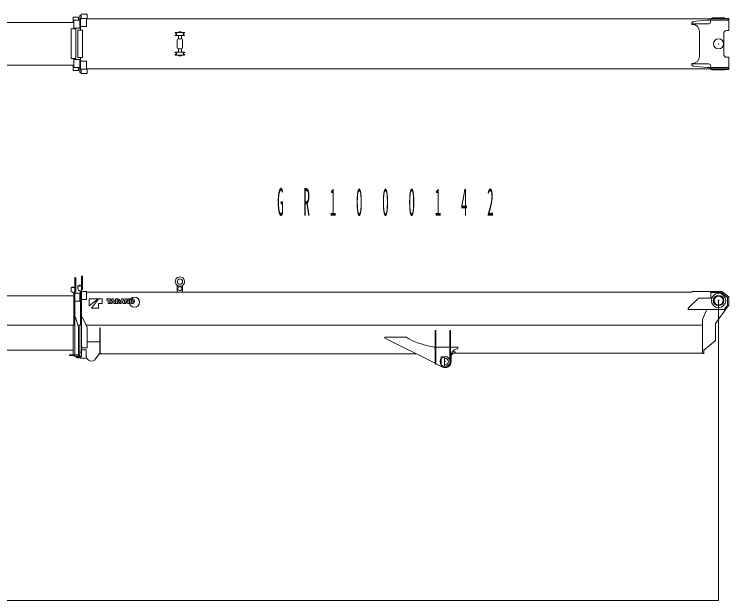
# Model space of a CAD drawing. Units: millimetres, scale not verified. Extents: x -45300 to 56953, y -84282 to 97824.
# Drawn here: x 34331 to 44973, y -23729 to -14997 of the extents above; entities that cross this region are included whole.
import ezdxf

# ---------------------------------------------------------------- set-up
doc = ezdxf.new("R2010")
doc.units = ezdxf.units.MM
doc.header["$LTSCALE"] = 300
doc.header["$PDMODE"] = 32
doc.header["$PDSIZE"] = 150
doc.layers.add('0-0_0', color=7, linetype='Continuous', lineweight=18)
doc.layers.add('0-1_DEFPOINTS', color=7, linetype='Continuous')
doc.styles.add('ＭＳ ゴシック', font='')
doc.styles.get('ＭＳ ゴシック').set_extended_font_data('MS Gothic')

# ---------------------------------------------------------------- blocks, each defined once
blk = doc.blocks.new('_OPEN30')
at = {"layer": '0-0_0'}
blk.add_line((0, 0), (-1, 0), dxfattribs=at)
blk.add_lwpolyline([(-1, 0.2679), (0, 0), (-1, -0.2679)], dxfattribs=at)
blk = doc.blocks.new('D11')
at = {"layer": '0-0_0'}
for p, q in [((48030.7, -64299.7), (48030.7, -68768.7)), ((48030.7, -68767.7), (9830.7, -68767.7))]:
    blk.add_line(p, q, dxfattribs=at)
at = {"layer": '0-1_DEFPOINTS'}
blk.add_point((48030.7, -64299.2), dxfattribs=at)
at = {"layer": '0-0_0', "xscale": 2.77, "yscale": 2.77}
blk.add_blockref('_OPEN30', (48030.7, -68767.7), dxfattribs=at)

msp = doc.modelspace()

# ---------------------------------------------------------------- linework, layer by layer
at = {"layer": '0-0_0'}
for p, q in [((35327.2, -14997.6), (35327.2, -14997)), ((35327.2, -14997), (35417.2, -14997)), ((35327.2, -14997.6), (35327.2, -15059)), ((35417.2, -15066), (35417.2, -14997)), ((35207.2, -15119), (35207.2, -15039)), ((35218.2, -15215), (35218.2, -15085.5)), ((35307.2, -15085.5), (35307.2, -15204.5)), ((35319.2, -15093), (35307.2, -15093)), ((35319.2, -15234.5), (35319.2, -15059)), ((35319.2, -15059), (35408.2, -15059)), ((35408.2, -15059), (35408.2, -15178)), ((44973.2, -15067), (35408.2, -15067)), ((35417.2, -15067), (35417.2, -15066)), ((37978.7, -15066.9), (37978.7, -15068.1)), ((37981.2, -15066.9), (37981.2, -15068.1)), ((37983.2, -15066.9), (37983.2, -15068.1)), ((37985.7, -15066.9), (37985.7, -15068.1)), ((44650.1, -15085.1), (44444.1, -15106.6)), ((44702.2, -15085), (44702.2, -15113)), ((44702.2, -15085), (44973.2, -15085)), ((44708.2, -15068), (44708.2, -15058)), ((44973.2, -15058), (44708.2, -15058)), ((44708.2, -15085), (44708.2, -15068)), ((44733.3, -15050.5), (44911.1, -15050.5)), ((44733.3, -15050.5), (44733.3, -15058)), ((44911.1, -15050.5), (44911.1, -15058)), ((44973.2, -15058), (44973.2, -15237.5)), ((35218.2, -15119), (28134.2, -15119)), ((35176.2, -15215), (35246.2, -15215)), ((35176.2, -15654), (35176.2, -15215)), ((35246.2, -15654), (35246.2, -15215)), ((35319.2, -15178), (35408.2, -15178)), ((44426.2, -15147.5), (44426.2, -15126.5)), ((44426.2, -15138), (44677.2, -15138)), ((44426.2, -15147.5), (44432.2, -15147.5)), ((35277.2, -15234.5), (35347.2, -15234.5)), ((35277.2, -15626.5), (35277.2, -15234.5)), ((35347.2, -15641.5), (35347.2, -15234.5)), ((36741.5, -15283.5), (36729.4, -15277.6)), ((36741.5, -15301.5), (36729.4, -15307.4)), ((36731.2, -15270), (36863.2, -15270)), ((36765.5, -15315), (36731.2, -15315)), ((36863.2, -15315), (36765.5, -15315)), ((36767.2, -15267), (36777.7, -15267)), ((36767.2, -15267), (36767.2, -15270)), ((36767.2, -15315), (36767.2, -15317)), ((36767.2, -15317), (36775.2, -15317)), ((36774.7, -15264), (36819.7, -15264)), ((36774.7, -15264), (36774.7, -15267)), ((36774.7, -15317), (36774.7, -15320)), ((36774.7, -15320), (36775.2, -15320)), ((36775.2, -15315), (36775.2, -15362.5)), ((36777.2, -15267.5), (36777.2, -15270)), ((36779.7, -15261.9), (36814.6, -15261.9)), ((36779.7, -15261.9), (36779.7, -15263.5)), ((36779.7, -15263.5), (36814.6, -15263.5)), ((36783.2, -15259), (36782.2, -15260)), ((36782.2, -15260), (36782.2, -15261.8)), ((36782.2, -15260), (36812.2, -15260)), ((36782.2, -15261.8), (36812.2, -15261.8)), ((36782.2, -15263.5), (36782.2, -15264)), ((36783.1, -15261.9), (36783.1, -15261.8)), ((36783.2, -15259), (36811.2, -15259)), ((36797.2, -15258.5), (36797.2, -15263.9)), ((36811.2, -15259), (36812.2, -15260)), ((36811.2, -15261.9), (36811.2, -15261.8)), ((36812.2, -15260), (36812.2, -15261.8)), ((36812.2, -15263.5), (36812.2, -15264)), ((36814.6, -15261.9), (36814.6, -15263.5)), ((36816.7, -15267), (36827.2, -15267)), ((36817.2, -15267.5), (36817.2, -15270)), ((36819.2, -15315), (36819.2, -15362.5)), ((36819.2, -15317), (36827.2, -15317)), ((36819.2, -15320), (36819.7, -15320)), ((36819.7, -15264), (36819.7, -15267)), ((36819.7, -15317), (36819.7, -15320)), ((36827.2, -15267), (36827.2, -15270)), ((36827.2, -15315), (36827.2, -15317)), ((36852.8, -15283.5), (36864.9, -15277.6)), ((36852.8, -15301.5), (36864.9, -15307.4)), ((44537.2, -15625.5), (44537.2, -15252.5)), ((44899.2, -15587.5), (44899.2, -15287.5)), ((44970.3, -15237.5), (44938.3, -15237.5)), ((44970.9, -15237.5), (44970.3, -15237.5)), ((44973.2, -15237.5), (44970.9, -15237.5)), ((36757.2, -15497.5), (36757.2, -15377.5)), ((36822.2, -15362.5), (36772.2, -15362.5)), ((36837.2, -15377.5), (36837.2, -15497.5)), ((36822.2, -15512.5), (36772.2, -15512.5)), ((36775.2, -15512.5), (36775.2, -15560)), ((36819.2, -15512.5), (36819.2, -15560)), ((44901.5, -15437.5), (44901.7, -15437.5)), ((44901.6, -15433.7), (44901.7, -15433.2)), ((44901.6, -15441.3), (44901.7, -15441.8)), ((35319.2, -15816), (35319.2, -15641.5)), ((36741.5, -15573.5), (36729.4, -15567.6)), ((36741.5, -15591.5), (36729.4, -15597.4)), ((36731.2, -15560), (36863.2, -15560)), ((36765.5, -15605), (36731.2, -15605)), ((36863.2, -15605), (36765.5, -15605)), ((36767.2, -15558), (36775.2, -15558)), ((36767.2, -15558), (36767.2, -15560)), ((36767.2, -15605), (36767.2, -15608)), ((36767.2, -15608), (36777.7, -15608)), ((36774.7, -15555), (36775.2, -15555)), ((36774.7, -15555), (36774.7, -15558)), ((36774.7, -15608), (36774.7, -15611)), ((36774.7, -15611), (36819.7, -15611)), ((36777.2, -15607.5), (36777.2, -15605)), ((36777.2, -15607.5), (36817.2, -15607.5)), ((36777.2, -15607.5), (36778.2, -15608.5)), ((36778.2, -15608.5), (36816.2, -15608.5)), ((36779.7, -15611.5), (36814.6, -15611.5)), ((36779.7, -15611.5), (36779.7, -15613.1)), ((36779.7, -15613.1), (36814.6, -15613.1)), ((36782.2, -15611.5), (36782.2, -15611)), ((36782.2, -15613.1), (36812.2, -15613.1)), ((36782.2, -15615), (36782.2, -15613.1)), ((36782.2, -15615), (36783.2, -15616)), ((36783.1, -15613.1), (36783.1, -15613.1)), ((36783.2, -15616), (36811.2, -15616)), ((36797.2, -15611), (36797.2, -15616.4)), ((36811.2, -15613.1), (36811.2, -15613.1)), ((36812.2, -15611.5), (36812.2, -15611)), ((36812.2, -15615), (36812.2, -15613.1)), ((36814.6, -15611.5), (36814.6, -15613.1)), ((36817.2, -15607.5), (36816.2, -15608.5)), ((36816.7, -15608), (36827.2, -15608)), ((36817.2, -15607.5), (36817.2, -15605)), ((36819.2, -15555), (36819.7, -15555)), ((36819.2, -15558), (36827.2, -15558)), ((36819.7, -15555), (36819.7, -15558)), ((36819.7, -15608), (36819.7, -15611)), ((36827.2, -15558), (36827.2, -15560)), ((36827.2, -15605), (36827.2, -15608)), ((36852.8, -15573.5), (36864.9, -15567.6)), ((36852.8, -15591.5), (36864.9, -15597.4)), ((44938.3, -15637.5), (44973.2, -15637.5)), ((44973.2, -15637.5), (44973.2, -15817.5)), ((35246.2, -15654), (35176.2, -15654)), ((35218.2, -15789.5), (35218.2, -15654)), ((35218.2, -15670.5), (35307.2, -15670.5)), ((35307.2, -15789.5), (35307.2, -15670.5)), ((35319.2, -15697), (35408.2, -15697)), ((35408.2, -15697), (35408.2, -15816)), ((44426.2, -15727.5), (44435.2, -15727.5)), ((44426.2, -15727.5), (44426.2, -15748.5)), ((44426.2, -15737), (44677.2, -15737)), ((44695.8, -15749.2), (44695.9, -15749.3)), ((35218.2, -15756), (28134.2, -15756)), ((35207.2, -15756), (35207.2, -15836)), ((35218.2, -15789.5), (35307.2, -15789.5)), ((35286.2, -15789.5), (35286.2, -15836)), ((35308.2, -15863), (35308.2, -15782)), ((35319.2, -15782), (35308.2, -15782)), ((35319.2, -15816), (35408.2, -15816)), ((35327.2, -15877.4), (35327.2, -15816)), ((44973.2, -15808), (35408.2, -15808)), ((35417.2, -15808), (35417.2, -15809)), ((35417.2, -15809), (35417.2, -15878)), ((44650.1, -15789.9), (44444.1, -15768.4)), ((44701.4, -15807), (44702.2, -15807)), ((44702.2, -15790), (44702.2, -15762)), ((44702.2, -15807), (44702.2, -15790)), ((44702.2, -15790), (44860.1, -15790)), ((44708.2, -15790), (44708.2, -15817)), ((44973.2, -15817), (44708.2, -15817)), ((44733.3, -15824.5), (44733.3, -15817)), ((44911.1, -15824.5), (44733.3, -15824.5)), ((44860.1, -15790), (44878.9, -15790)), ((44878.9, -15790), (44970.3, -15790)), ((44911.1, -15824.5), (44911.1, -15817)), ((44970.9, -15790), (44970.3, -15790)), ((35308.2, -15863), (35327.2, -15863)), ((35327.2, -15877.4), (35327.2, -15878)), ((35327.2, -15878), (35417.2, -15878)), ((35230.2, -19120.4), (35230.2, -18925.4)), ((35246.2, -19120.4), (35246.2, -18925.4)), ((35331.2, -18898.9), (35333.2, -18896.9)), ((35331.2, -19093.9), (35331.2, -18898.9)), ((35345.2, -18896.9), (35333.2, -18896.9)), ((35347.2, -18898.9), (35345.2, -18896.9)), ((35347.2, -19093.9), (35347.2, -18898.9)), ((35287.2, -19040.9), (35331.2, -19040.9)), ((36757.2, -19133.9), (36757.2, -19034.4)), ((36837.2, -19133.9), (36837.2, -19034.4)), ((35176.2, -19077.4), (35176.2, -19113.5)), ((35186.2, -19067.4), (35230.2, -19067.4)), ((35186.6, -19131.1), (35211.2, -19144.4)), ((35218.2, -19626.4), (35218.2, -19151.4)), ((35218.2, -19151.4), (35307.2, -19151.4)), ((35246.2, -19120.4), (35230.2, -19120.4)), ((35233.2, -20074.9), (35233.2, -19120.4)), ((35239.2, -19151.4), (35239.2, -19120.4)), ((35277.2, -19050.9), (35277.2, -19087)), ((35287.6, -19104.6), (35312.2, -19117.9)), ((35307.2, -19270.4), (35307.2, -19151.4)), ((35319.2, -19624.4), (35319.2, -19124.9)), ((35347.2, -19093.9), (35331.2, -19093.9)), ((35334.2, -20094.8), (35334.2, -19093.9)), ((35408.2, -19243.9), (35408.2, -19124.9)), ((35408.2, -19133.9), (44426.2, -19133.9)), ((44426.2, -19133.9), (44426.2, -19127.5)), ((44426.5, -19123.9), (44702.2, -19123.9)), ((44702.2, -19123.9), (44860.1, -19123.9)), ((44853.7, -19138.9), (44708.2, -19138.9)), ((44708.2, -19138.9), (44708.2, -19221.9)), ((44953.4, -19215.9), (44859.9, -19141.1)), ((44878.9, -19130.5), (44973.2, -19205.9)), ((28134.2, -19186.9), (35218.2, -19186.9)), ((35307.2, -19160.4), (35319.2, -19160.4)), ((35334.2, -19243.9), (35403.2, -19243.9)), ((35403.2, -19243.9), (35408.2, -19243.9)), ((35444.2, -19233.9), (35580.7, -19233.9)), ((35444.2, -19338.9), (35444.2, -19233.9)), ((35580.7, -19233.9), (35444.2, -19338.9)), ((35479.2, -19373.9), (35584.2, -19233.9)), ((35584.2, -19233.9), (35640.2, -19233.9)), ((35640.2, -19233.9), (35640.2, -19303.9)), ((35710.2, -19252.9), (35710.2, -19233.9)), ((35710.2, -19233.9), (35771.4, -19233.9)), ((35729.7, -19252.9), (35710.2, -19252.9)), ((35729.7, -19304), (35729.7, -19252.9)), ((35751.9, -19252.9), (35751.9, -19304)), ((35771.4, -19252.9), (35751.9, -19252.9)), ((35761.9, -19304), (35787.2, -19233.9)), ((35771.4, -19233.9), (35771.4, -19252.9)), ((35787.2, -19233.9), (35811.1, -19233.9)), ((35799.4, -19256.5), (35798.9, -19256.5)), ((35811.1, -19233.9), (35836.5, -19304)), ((35840.2, -19304), (35840.2, -19233.9)), ((35840.2, -19233.9), (35875.1, -19233.9)), ((35901, -19304), (35926.3, -19233.9)), ((35926.3, -19233.9), (35950.3, -19233.9)), ((35938.5, -19256.5), (35938.1, -19256.5)), ((35950.3, -19233.9), (35975.6, -19304)), ((35979.3, -19304), (35979.3, -19233.9)), ((35979.3, -19233.9), (36000, -19233.9)), ((36000, -19233.9), (36020.7, -19267.5)), ((36023.6, -19233.9), (36043.7, -19233.9)), ((36023.6, -19267.2), (36023.6, -19233.9)), ((36043.7, -19233.9), (36043.7, -19304)), ((44371.2, -19374), (44513.6, -19236)), ((44548.4, -19221.9), (44708.2, -19221.9)), ((44957.2, -19320.7), (44957.2, -19223.8)), ((44973.2, -19205.9), (44973.2, -19325.7)), ((35233.2, -19270.4), (35302.2, -19270.4)), ((35302.2, -19270.4), (35307.2, -19270.4)), ((35640.2, -19303.9), (35584.2, -19303.9)), ((35584.2, -19303.9), (35584.2, -19373.9)), ((35751.9, -19304), (35729.7, -19304)), ((35784.7, -19304), (35761.9, -19304)), ((35787.9, -19293.8), (35784.7, -19304)), ((35810.4, -19293.8), (35787.9, -19293.8)), ((35813.6, -19304), (35810.4, -19293.8)), ((35836.5, -19304), (35813.6, -19304)), ((35873.5, -19304), (35840.2, -19304)), ((35923.9, -19304), (35901, -19304)), ((35927, -19293.8), (35923.9, -19304)), ((35949.6, -19293.8), (35927, -19293.8)), ((35952.7, -19304), (35949.6, -19293.8)), ((35975.6, -19304), (35952.7, -19304)), ((35999.3, -19304), (35979.3, -19304)), ((35999.4, -19265.3), (35999, -19265.3)), ((35999.3, -19270.5), (35999.3, -19304)), ((36022.9, -19304), (36002.2, -19270.3)), ((36043.7, -19304), (36022.9, -19304)), ((36023.5, -19272.6), (36023.9, -19272.6)), ((44777.1, -19601.3), (44970.1, -19335.1)), ((44910.2, -19387.9), (44955.2, -19326.6)), ((35479.2, -19373.9), (35584.2, -19373.9)), ((44368.2, -19381.2), (44368.2, -19391.9)), ((44368.2, -19391.9), (44902.1, -19391.9)), ((44647.1, -19409.9), (44647.2, -19409.9)), ((35241.8, -19508), (35233.2, -19510.4)), ((35241.8, -19508), (35285, -19658.3)), ((35343.2, -19509.4), (35334.2, -19513.9)), ((35414.2, -19653.3), (35343.2, -19509.4)), ((44582.2, -19549.2), (44582.2, -20049.4)), ((28102.3, -19626.4), (35218.2, -19626.4)), ((35207.2, -20074.9), (35207.2, -19626.4)), ((35275.3, -19624.4), (35319.2, -19624.4)), ((35286.2, -20069.9), (35286.2, -19666.3)), ((35308.2, -20094.7), (35308.2, -19624.4)), ((35386.9, -19618.4), (35386.9, -19618.4)), ((35388.9, -19622.4), (35388.9, -19622.4)), ((35389.9, -19624.4), (35389.9, -19624.4)), ((35399.9, -19624.4), (44582.2, -19624.4)), ((35417.2, -19724.4), (35417.2, -19666.1)), ((35612.2, -19773.5), (35612.2, -19664.4)), ((44775.2, -19607.1), (44775.2, -19742.9)), ((35417.2, -19724.4), (35417.2, -19963.3)), ((35612.2, -19773.5), (35612.2, -19775.3)), ((35612.2, -19775.3), (35612.2, -20050.4)), ((40608.2, -19707.4), (40598.2, -19707.4)), ((40598.2, -20208.9), (40598.2, -19707.4)), ((40608.2, -20208.9), (40608.2, -19707.4)), ((40828.2, -19707.4), (40818.2, -19707.4)), ((40828.2, -20158.9), (40828.2, -19707.4)), ((44775.2, -19742.9), (44775.2, -19744.8)), ((44775.2, -19803.2), (44775.2, -19744.8)), ((35417.2, -19872.4), (35606.2, -19872.4)), ((39851.8, -19803.9), (39851.8, -19818.9)), ((39851.8, -19803.9), (40171.6, -19803.9)), ((39851.8, -19818.9), (40598.2, -20193.9)), ((40171.6, -19803.9), (40175.5, -19803.9)), ((44600.2, -19996), (44769.2, -19859.6)), ((44775.2, -19803.2), (44775.2, -19804.6)), ((44775.2, -19847.2), (44775.2, -19804.6)), ((35207.2, -19996.9), (28113.2, -19996.9)), ((35341.2, -19958.8), (35334.2, -19944.8)), ((35334.2, -19992.4), (35401.2, -19992.4)), ((35344.2, -19963.3), (35341.2, -19958.8)), ((35344.2, -19963.3), (35417.2, -19963.3)), ((35403.2, -20083.4), (35403.2, -19994.4)), ((40589.8, -19955.8), (40589.6, -19955.7)), ((40598.2, -19970.5), (40589.8, -19955.8)), ((40608.2, -19952.2), (40615.2, -19952.2)), ((40615.2, -19952.2), (40818.2, -19952.2)), ((40828.2, -19952.2), (40938.2, -19952.2)), ((40938.2, -19977.2), (40909.4, -19985.8)), ((40938.2, -19952.2), (40938.2, -19977.2)), ((44600.2, -19996), (44600.2, -20049.4)), ((35159.1, -20079.9), (35154.2, -20079.9)), ((35168.8, -20079.9), (35159.1, -20079.9)), ((35173.9, -20065.9), (35168.8, -20065.9)), ((35173.9, -20079.9), (35168.8, -20079.9)), ((35202.9, -20065.9), (35173.9, -20065.9)), ((35207.2, -20065.9), (35202.9, -20065.9)), ((35207.2, -20074.9), (35233.2, -20074.9)), ((35216.2, -20074.9), (35216.2, -20076)), ((35221.4, -20084.8), (35274.1, -20112.9)), ((35233.2, -20069.9), (35286.2, -20069.9)), ((35253.2, -20090.9), (35253.2, -20102.9)), ((35268.3, -20088.9), (35255.2, -20088.9)), ((35255.2, -20104.9), (35268.3, -20104.9)), ((35268.3, -20088.9), (35272.9, -20088.9)), ((35272.9, -20104.9), (35268.3, -20104.9)), ((35272.9, -20088.9), (35306.2, -20088.9)), ((35306.2, -20104.9), (35272.9, -20104.9)), ((35286.2, -20026.9), (35334.2, -20026.9)), ((35286.2, -20059.4), (35299.2, -20062.9)), ((35307.2, -20062.9), (35299.2, -20062.9)), ((35299.2, -20097.9), (35299.2, -20062.9)), ((35306.2, -20088.9), (35308.2, -20088.9)), ((35311.2, -20104.9), (35306.2, -20104.9)), ((35307.2, -20062.9), (35307.2, -20026.9)), ((35308.2, -20094.7), (35308.2, -20094.8)), ((35308.2, -20094.8), (35334.2, -20094.8)), ((35316.2, -20114.9), (35316.2, -20094.8)), ((35606.2, -20043.4), (35541.8, -20129.5)), ((40313.7, -20050.9), (35600.6, -20050.9)), ((35606.2, -20044.9), (35605, -20044.9)), ((35612.2, -20050.4), (35606.2, -20050.4)), ((40688.2, -20098.9), (40738.2, -20098.9)), ((40688.2, -20098.9), (40688.2, -20238.9)), ((40738.2, -20238.9), (40738.2, -20098.9)), ((40838.2, -20081.6), (40838.2, -20168.9)), ((40898.2, -20021.9), (40857.9, -20021.9)), ((40873.1, -20045.9), (40898.2, -20037.9)), ((40898.2, -20034.9), (40898.2, -20021.9)), ((40898.2, -20037.9), (40898.2, -20034.9)), ((44582.2, -20039.9), (44577.2, -20044.9)), ((44582.2, -20049.4), (44600.2, -20049.4)), ((35410.8, -20116.9), (35318.2, -20116.9)), ((40608.2, -20208.9), (40598.2, -20208.9)), ((40608.2, -20201.4), (40709, -20250)), ((40738.2, -20238.9), (40688.2, -20238.9))]:
    msp.add_line(p, q, dxfattribs=at)
for points in [[(35207.2, -15039), (35286.2, -15039), (35286.2, -15085.5)], [(35218.2, -15085.5), (35226.2, -15085.5), (35307.2, -15085.5)], [(35308.2, -15093), (35308.2, -15013), (35327.2, -15013)], [(44701.2, -15085), (44693.2, -15085), (44652.2, -15085)], [(35218.2, -15204.5), (35226.2, -15204.5), (35307.2, -15204.5)], [(44696, -15125.6), (44695.9, -15125.7), (44695.8, -15125.8)], [(36778.2, -15266.5), (36777.2, -15267.5), (36817.2, -15267.5)], [(36778.2, -15266.5), (36816.2, -15266.5), (36817.2, -15267.5)], [(35277.2, -15626.5), (35277.2, -15641.5), (35347.2, -15641.5)], [(36782.2, -15615), (36812.2, -15615), (36811.2, -15616)], [(35207.2, -15836), (35285, -15836), (35286.2, -15836)], [(44701.2, -15790), (44693.2, -15790), (44652.2, -15790)], [(35211.2, -19144.4), (35219.2, -19144.4), (35233.2, -19130.4)], [(35312.2, -19117.9), (35320.2, -19117.9), (35334.2, -19103.9)], [(35319.2, -19124.9), (35334.2, -19124.9), (35408.2, -19124.9)], [(44708.2, -19138.9), (44708.2, -19133.9), (44707.2, -19133.9)], [(35797.6, -19262.1), (35792.4, -19279), (35805.9, -19279), (35800.7, -19262)], [(35870, -19251.2), (35860.9, -19251.2), (35860.9, -19286.4), (35869.9, -19286.4)], [(35936.8, -19262.1), (35931.6, -19279), (35945, -19279), (35939.8, -19262)], [(44648.2, -19391.9), (44638.7, -19413.9), (44583.5, -19542.9)], [(44582.2, -19549.2), (44582.2, -19545.9), (44583.5, -19542.9)], [(35606.2, -19773.5), (35606.2, -19664.4), (35612.2, -19664.4)], [(35606.2, -19773.5), (35606.2, -19775.3), (35606.2, -20050.4)], [(40828.2, -20158.9), (40818.2, -20158.9), (40818.2, -19707.4)], [(35168.8, -20065.9), (35159.1, -20065.9), (35154.2, -20065.9), (35154.2, -20079.9)], [(35217, -20079.9), (35202.9, -20079.9), (35173.9, -20079.9)], [(44577.2, -20044.9), (44552.2, -20044.9), (40876.1, -20044.9)]]:
    msp.add_lwpolyline(points, dxfattribs=at)
for centre, radius in [((36797.2, -18976.9), 40), ((36797.2, -19081.9), 30), ((44822.2, -19258.9), 106.5), ((44822.2, -19258.9), 66.5)]:
    msp.add_circle(centre, radius, dxfattribs=at)
for centre, radius, start, end in [((44446.2, -15126.5), 20, 95.96261, 180), ((44652.2, -15105), 20, 90, 95.96261), ((44432.2, -15252.5), 105, 0, 90), ((44677.2, -15113), 25, 270, 0), ((36731.2, -15274), 4, 90, 244.01077), ((36731.2, -15311), 4, 115.98923, 270), ((36737.2, -15292.5), 10, 295.98923, 64.01077), ((36857.2, -15292.5), 10, 115.98923, 244.01077), ((36863.2, -15274), 4, 295.98923, 90), ((36863.2, -15311), 4, 270, 64.01077), ((36772.2, -15377.5), 15, 90, 180), ((36822.2, -15377.5), 15, 0, 90), ((36772.2, -15497.5), 15, 180, 270), ((36822.2, -15497.5), 15, 270, 0), ((36731.2, -15564), 4, 90, 244.01077), ((36731.2, -15601), 4, 115.98923, 270), ((36737.2, -15582.5), 10, 295.98923, 64.01077), ((36857.2, -15582.5), 10, 115.98923, 244.01077), ((36863.2, -15564), 4, 295.98923, 90), ((36863.2, -15601), 4, 270, 64.01077), ((44435.2, -15625.5), 102, 270, 0), ((44446.2, -15748.5), 20, 180, 264.03739), ((44677.2, -15762), 25, 0, 90), ((44652.2, -15770), 20, 264.03739, 270), ((35238.2, -18925.4), 8, 0, 180), ((35339.2, -18924.9), 8, 359.68155, 0.31845), ((36797.2, -18976.9), 70, 118.64789, 298.64789), ((36797.2, -18976.9), 70, 298.64789, 118.64789), ((35287.2, -19050.9), 10, 90, 180), ((35302.2, -19053.9), 25, 31.33222, 161.59731), ((35186.2, -19077.4), 10, 90, 180), ((35196.2, -19113.5), 20, 180, 241.50436), ((35201.2, -19080.4), 25, 31.33222, 161.5973), ((35297.2, -19087), 20, 180, 241.50436), ((36797.2, -19081.9), 15, 0.00004, 0.95504), ((44446.2, -19127.5), 20, 169.86343, 180), ((44853.7, -19148.9), 10, 51.34019, 90), ((44860.1, -19153.9), 30, 51.34019, 90), ((35762.6, -19251.2), 36.7, 342.70307, 351.73869), ((35835.8, -19251.2), 36.7, 188.2614, 197.13307), ((35870, -19263.5), 12.3, 22.21298, 90), ((35875.1, -19261.4), 27.4, 23.9326, 90), ((35856.7, -19268.9), 26.7, 340.27529, 22.21298), ((35858.1, -19268.9), 46.1, 341.62604, 23.9326), ((35901.7, -19251.2), 36.7, 342.64796, 351.73869), ((35974.9, -19251.2), 36.7, 188.26019, 197.1319), ((36094.3, -19268.9), 42.2, 152.93839, 207.06185), ((36084.3, -19263.8), 31, 107.26311, 152.93848), ((36110, -19268.9), 35.5, 165.13235, 194.50819), ((36087.6, -19274.6), 42.2, 72.73585, 107.26311), ((36087.6, -19263.1), 12.4, 14.17623, 164.79947), ((36065.3, -19268.9), 35.5, 345.13138, 14.5091), ((36091, -19263.8), 31, 27.06152, 72.73585), ((36080.9, -19268.9), 42.2, 332.93824, 27.06152), ((44548.4, -19271.9), 50, 90, 134.09062), ((44947.2, -19223.8), 10, 0, 51.34019), ((35869.9, -19273.7), 12.7, 270, 340.27529), ((35873.5, -19274.1), 29.9, 270, 341.62604), ((35954.3, -19270.5), 45, 0, 6.72981), ((36061.6, -19233.9), 69.6, 206.72288, 211.4737), ((35961.3, -19304), 69.6, 26.72291, 31.57817), ((36068.6, -19267.4), 45, 179.77073, 186.72979), ((36084.3, -19274.1), 31, 207.06177, 252.73699), ((36087.6, -19263.3), 42.2, 252.73699, 287.26405), ((36087.6, -19274.8), 12.4, 194.17358, 344.79677), ((36091, -19274.1), 31, 287.26405, 332.93824), ((44947.2, -19320.7), 10, 323.67317, 0), ((44957.2, -19325.7), 16, 324.04757, 0), ((44378.2, -19381.2), 10, 134.09062, 180), ((44902.1, -19381.9), 10, 270, 323.67317), ((35257.2, -19666.3), 29, 0, 16.04427), ((35388.2, -19666.1), 29, 0, 26.25866), ((44785.2, -19607.1), 10, 144.04757, 180), ((40490.5, -19417.9), 498.2, 230.78229, 231.42942), ((44759.2, -19847.2), 16, 308.89068, 0), ((35401.2, -19994.4), 2, 0, 90), ((40938.2, -20081.6), 100, 106.69924, 180), ((35226.2, -20076), 10, 180, 241.87626), ((35255.2, -20090.9), 2, 90, 180), ((35255.2, -20102.9), 2, 180, 270), ((35282.2, -20097.9), 17, 241.87626, 0), ((35311.2, -20109.9), 5, 0.13317, 90), ((35480.2, -20083.4), 77, 180, 323.23667), ((40888.2, -20093.6), 50, 158.07126, 180), ((40888.2, -20093.6), 50, 107.57126, 158.07126), ((35318.2, -20114.9), 2, 180, 270), ((40748.2, -20168.9), 90, 243.14569, 0), ((40748.2, -20168.9), 50, 258.46303, 101.53697)]:
    msp.add_arc(centre, radius, start, end, dxfattribs=at)
for centre, major_axis, ratio, start_param, end_param in [((44938.3, -15287.5), (0, 50), 0.780869, 6.2831853, 7.8539816), ((44938.3, -15587.5), (0, 50), 0.780869, 1.5707963, 3.1415927), ((41638.6, -19724.4), (1509.9, 0.1), 0.213024, 3.4025117, 3.944273)]:
    msp.add_ellipse(centre, major_axis=major_axis, ratio=ratio, start_param=start_param, end_param=end_param, dxfattribs=at)
for p in [(44822.2, -15437.5), (36120.8, -19283), (44822.2, -19258.9), (40748.2, -20168.9)]:
    msp.add_point(p, dxfattribs=at)

# ---------------------------------------------------------------- block references
msp.add_blockref('D11', (-3208.5, 45039.7), dxfattribs=at)

# ---------------------------------------------------------------- texts
at = {"layer": '0-0_0', "insert": (38247, -18003), "char_height": 410.6, "attachment_point": 7, "style": 'ＭＳ ゴシック'}
msp.add_mtext('\\T4;\\W0.35;GR1000142', dxfattribs=at)

doc.saveas('drawing.dxf')
